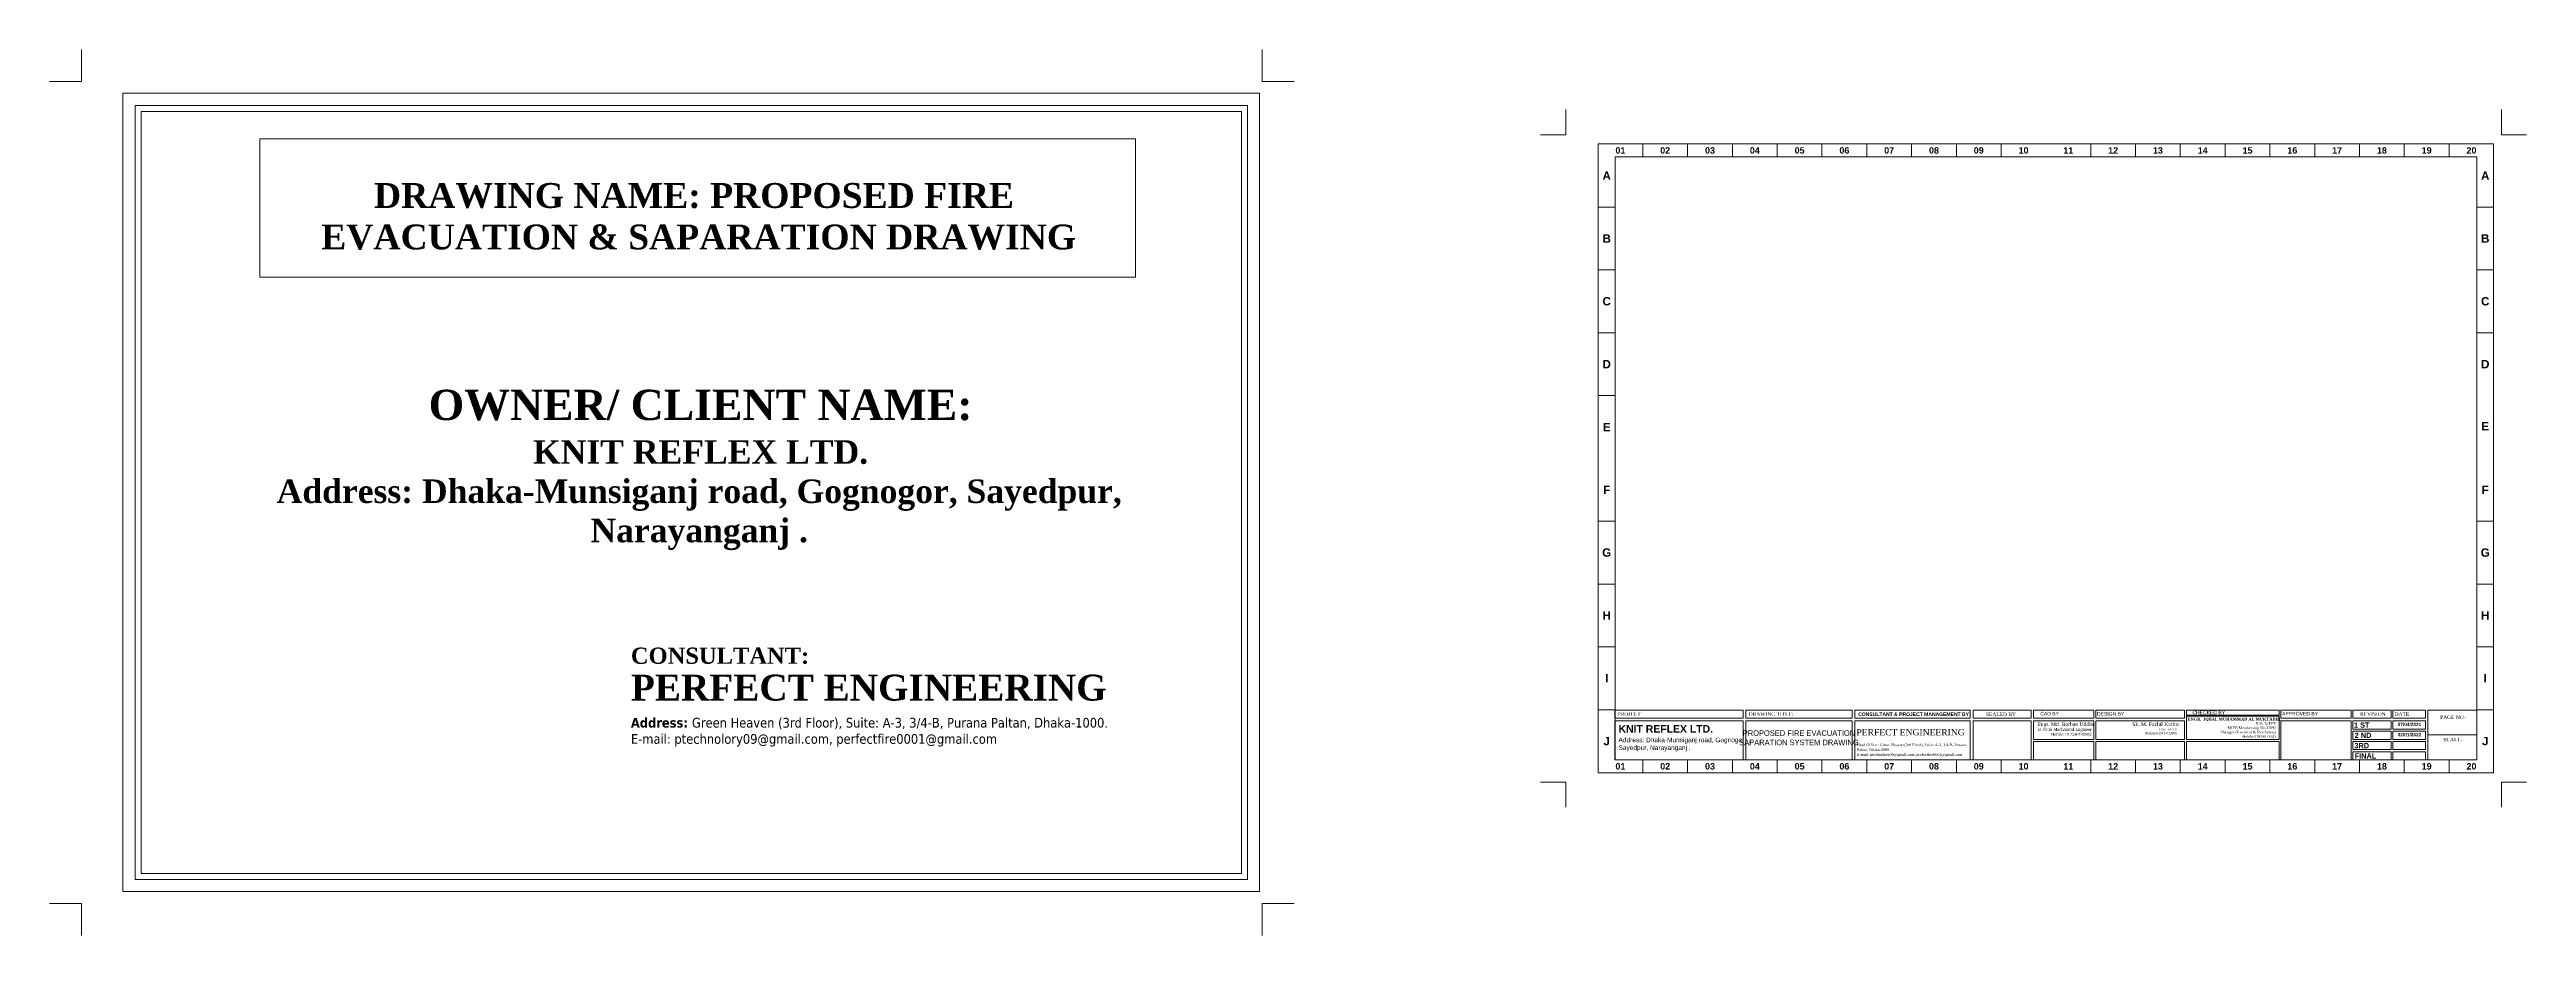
# Paper-space layout 'A3' of a CAD drawing. Header units: inches. Extents: x -127007 to -121081, y -20692 to -20429.
# Drawn here: x -127007 to -126271, y -20692 to -20429 of the extents above; entities that cross this region are included whole.
import ezdxf

# ---------------------------------------------------------------- set-up
doc = ezdxf.new("R2010")
doc.units = ezdxf.units.IN
doc.header["$MEASUREMENT"] = 0
doc.layers.get('0').update_dxf_attribs({"lineweight": 0})
doc.layers.get('Defpoints').update_dxf_attribs({"lineweight": 0})
for name, color, linetype, lineweight in [('DIM PC Intrnl', 96, 'Continuous', 9), ('Inline', 7, 'Continuous', 0), ('Outline', 7, 'Continuous', 0), ('PIPE', 4, 'Continuous', 0), ('Scale', 7, 'Continuous', 0), ('Scale_Text', 7, 'Continuous', 0), ('TEXT_TITLEBOX', 7, 'Continuous', 13), ('Titelblk', 7, 'Continuous', 25), ('TITLE', 7, 'Continuous', 20), ('TITLE-TEXT', 7, 'Continuous', 25)]:
    doc.layers.add(name, color=color, linetype=linetype, lineweight=lineweight)
doc.layers.add('FIREFIGHTING', color=241, linetype='Continuous')
doc.styles.add('aril', font='arial.ttf')
doc.styles.add('DIM-3', font='arial.ttf', dxfattribs={"width": 0.8, "height": 6})
doc.styles.add('SHT-TEXT-1', font='times.ttf', dxfattribs={"height": 12})
doc.styles.get("Standard").update_dxf_attribs({"font": 'arialbd.ttf', "height": 24})

# ---------------------------------------------------------------- blocks, each defined once
blk = doc.blocks.new('top page')
at = {"layer": 'Defpoints', "color": 1, "ltscale": 10}
for points in [[(1736, 10331.3), (1736, 10236.2), (1640.9, 10236.2)], [(5244.7, 10331.3), (5244.7, 10236.2), (5339.7, 10236.2)], [(1736, 7697.4), (1736, 7792.4), (1640.9, 7792.4)], [(5244.7, 7697.4), (5244.7, 7792.4), (5339.7, 7792.4)]]:
    blk.add_lwpolyline(points, dxfattribs=at)
at = {"layer": 'PIPE', "lineweight": 13}
blk.add_lwpolyline([(1859.1, 10201.1), (5237.4, 10201.1), (5237.4, 7827.6), (1859.1, 7827.6)], close=True, dxfattribs=at)
at = {"layer": 'PIPE', "color": 5, "lineweight": 13}
blk.add_lwpolyline([(1895.1, 10165.1), (5201.4, 10165.1), (5201.4, 7863.6), (1895.1, 7863.6)], close=True, dxfattribs=at)
at = {"layer": 'PIPE', "color": 7, "lineweight": 13}
blk.add_lwpolyline([(1913.1, 10147.1), (5183.4, 10147.1), (5183.4, 7881.6), (1913.1, 7881.6)], close=True, dxfattribs=at)
blk = doc.blocks.new('PAGE')
at = {"layer": 'Inline', "color": 252, "lineweight": 15}
blk.add_lwpolyline([(178051640.6, 22656441.1), (178051640.6, 22657235.8), (178050505.4, 22657235.8), (178050505.4, 22656441.1)], close=True, dxfattribs=at)
at = {"layer": 'Outline', "color": 252, "lineweight": 15}
for p, q in [((178051662.6, 22657252.7), (178050483.4, 22657252.7)), ((178051662.6, 22656424.2), (178051662.6, 22657252.7)), ((178050483.4, 22656424.2), (178051662.6, 22656424.2))]:
    blk.add_line(p, q, dxfattribs=at)
blk.add_lwpolyline([(178050483.4, 22657252.7), (178050483.4, 22656424.2)], dxfattribs=at)
at = {"layer": 'Scale', "color": 252, "lineweight": 9}
for p, q in [((178050542, 22657235.8), (178050542, 22657252.7)), ((178050601, 22657235.8), (178050601, 22657252.7)), ((178050660, 22657235.8), (178050660, 22657252.7)), ((178050719, 22657235.8), (178050719, 22657252.7)), ((178050778, 22657235.8), (178050778, 22657252.7)), ((178050837, 22657235.8), (178050837, 22657252.7)), ((178050896, 22657235.8), (178050896, 22657252.7)), ((178050955, 22657235.8), (178050955, 22657252.7)), ((178051014, 22657235.8), (178051014, 22657252.7)), ((178051132, 22657235.8), (178051132, 22657252.7)), ((178051191, 22657235.8), (178051191, 22657252.7)), ((178051250, 22657235.8), (178051250, 22657252.7)), ((178051309, 22657235.8), (178051309, 22657252.7)), ((178051368, 22657235.8), (178051368, 22657252.7)), ((178051427, 22657235.8), (178051427, 22657252.7)), ((178051486, 22657235.8), (178051486, 22657252.7)), ((178051545, 22657235.8), (178051545, 22657252.7)), ((178051604, 22657235.8), (178051604, 22657252.7)), ((178050483.4, 22657169.6), (178050505.4, 22657169.6)), ((178051640.6, 22657169.6), (178051662.6, 22657169.6)), ((178050483.4, 22657086.8), (178050505.4, 22657086.8)), ((178051640.6, 22657086.8), (178051662.6, 22657086.8)), ((178050483.4, 22657004), (178050505.4, 22657004)), ((178051640.6, 22657004), (178051662.6, 22657004)), ((178050483.4, 22656921.2), (178050505.4, 22656921.2)), ((178050483.4, 22656755.7), (178050505.4, 22656755.7)), ((178051640.6, 22656755.7), (178051662.6, 22656755.7)), ((178050483.4, 22656672.9), (178050505.4, 22656672.9)), ((178051640.6, 22656672.9), (178051662.6, 22656672.9)), ((178050483.4, 22656590.1), (178050505.4, 22656590.1)), ((178051640.6, 22656590.1), (178051662.6, 22656590.1)), ((178050483.4, 22656507.3), (178050505.4, 22656507.3)), ((178051640.6, 22656507.3), (178051662.6, 22656507.3)), ((178051640.6, 22656507.3), (178051662.6, 22656507.3)), ((178051640.6, 22656507.3), (178051662.6, 22656507.3)), ((178050542, 22656424.2), (178050542, 22656441.1)), ((178050601, 22656424.2), (178050601, 22656441.1)), ((178050660, 22656424.2), (178050660, 22656441.1)), ((178050719, 22656424.2), (178050719, 22656441.1)), ((178050778, 22656424.2), (178050778, 22656441.1)), ((178050837, 22656424.2), (178050837, 22656441.1)), ((178050896, 22656424.2), (178050896, 22656441.1)), ((178050955, 22656424.2), (178050955, 22656441.1)), ((178051014, 22656424.2), (178051014, 22656441.1)), ((178051132, 22656424.2), (178051132, 22656441.1)), ((178051191, 22656424.2), (178051191, 22656441.1)), ((178051250, 22656424.2), (178051250, 22656441.1)), ((178051309, 22656424.2), (178051309, 22656441.1)), ((178051368, 22656424.2), (178051368, 22656441.1)), ((178051427, 22656424.2), (178051427, 22656441.1)), ((178051486, 22656424.2), (178051486, 22656441.1)), ((178051545, 22656424.2), (178051545, 22656441.1)), ((178051604, 22656424.2), (178051604, 22656441.1))]:
    blk.add_line(p, q, dxfattribs=at)
at = {"layer": 'Scale_Text', "color": 252, "lineweight": 13, "attachment_point": 5}
for s, insert, char_height, width in [('01', (178050512.5, 22657244.2), 8.43, 2.51), ('02', (178050571.5, 22657244.2), 8.43, 2.51), ('03', (178050630.5, 22657244.2), 8.43, 2.51), ('04', (178050689.5, 22657244.2), 8.43, 2.51), ('05', (178050748.5, 22657244.2), 8.43, 2.51), ('06', (178050807.5, 22657244.2), 8.43, 2.51), ('07', (178050866.5, 22657244.2), 8.43, 2.51), ('08', (178050925.5, 22657244.2), 8.43, 2.51), ('09', (178050984.5, 22657244.2), 8.43, 2.51), ('10', (178051043.5, 22657244.2), 8.43, 2.51), ('11', (178051102.5, 22657244.2), 8.43, 2.51), ('12', (178051161.5, 22657244.2), 8.43, 2.51), ('13', (178051220.5, 22657244.2), 8.43, 2.51), ('14', (178051279.5, 22657244.2), 8.43, 2.51), ('15', (178051338.5, 22657244.2), 8.43, 2.51), ('16', (178051397.5, 22657244.2), 8.43, 2.51), ('17', (178051456.5, 22657244.2), 8.43, 2.51), ('18', (178051515.5, 22657244.2), 8.43, 2.51), ('19', (178051574.5, 22657244.2), 8.43, 2.51), ('20', (178051633.5, 22657244.2), 8.43, 2.51), ('A', (178050494.4, 22657211), 11, 8.36), ('A', (178051651.6, 22657211), 11, 8.36), ('B', (178050494.4, 22657128.2), 11, 8.36), ('B', (178051651.6, 22657128.2), 11, 8.36), ('C', (178050494.4, 22657045.4), 11, 8.36), ('C', (178051651.6, 22657045.4), 11, 8.36), ('D', (178050494.4, 22656962.6), 11, 8.36), ('D', (178051651.6, 22656962.6), 11, 8.36), ('E', (178050494.4, 22656879.8), 11, 8.36), ('E', (178051651.6, 22656880.8), 11, 8.36), ('F', (178050494.4, 22656797.1), 11, 8.36), ('F', (178051651.6, 22656797.1), 11, 8.36), ('G', (178050494.4, 22656714.3), 11, 8.36), ('G', (178051651.6, 22656714.3), 11, 8.36), ('H', (178050494.4, 22656631.5), 11, 8.36), ('H', (178051651.6, 22656631.5), 11, 8.36), ('I', (178050494.4, 22656548.7), 11, 8.36), ('I', (178051651.6, 22656548.7), 11, 8.36), ('J', (178050494.4, 22656465.9), 11, 8.36), ('J', (178051651.6, 22656465.9), 11, 8.36), ('01', (178050512.5, 22656432.7), 8.43, 2.51), ('02', (178050571.5, 22656432.7), 8.43, 2.51), ('03', (178050630.5, 22656432.7), 8.43, 2.51), ('04', (178050689.5, 22656432.7), 8.43, 2.51), ('05', (178050748.5, 22656432.7), 8.43, 2.51), ('06', (178050807.5, 22656432.7), 8.43, 2.51), ('07', (178050866.5, 22656432.7), 8.43, 2.51), ('08', (178050925.5, 22656432.7), 8.43, 2.51), ('09', (178050984.5, 22656432.7), 8.43, 2.51), ('10', (178051043.5, 22656432.7), 8.43, 2.51), ('11', (178051102.5, 22656432.7), 8.43, 2.51), ('12', (178051161.5, 22656432.7), 8.43, 2.51), ('13', (178051220.5, 22656432.7), 8.43, 2.51), ('14', (178051279.5, 22656432.7), 8.43, 2.51), ('15', (178051338.5, 22656432.7), 8.43, 2.51), ('16', (178051397.5, 22656432.7), 8.43, 2.51), ('17', (178051456.5, 22656432.7), 8.43, 2.51), ('18', (178051515.5, 22656432.7), 8.43, 2.51), ('19', (178051574.5, 22656432.7), 8.43, 2.51), ('20', (178051633.5, 22656432.7), 8.43, 2.51)]:
    blk.add_mtext(s, dxfattribs=dict(at, insert=insert, char_height=char_height, width=width))
blk = doc.blocks.new('Title')
at = {"layer": 'Defpoints', "color": 1, "ltscale": 10}
for points in [[(-102338.3, -85271), (-102338.3, -85371), (-102438.3, -85371)], [(-98623, -85271), (-98623, -85371), (-98523, -85371)], [(-102338.3, -88042.4), (-102338.3, -87942.4), (-102438.3, -87942.4)], [(-98623, -88042.4), (-98623, -87942.4), (-98523, -87942.4)]]:
    blk.add_lwpolyline(points, dxfattribs=at)
at = {"layer": 'Titelblk', "color": 3, "linetype": 'Continuous', "lineweight": 0, "xscale": 3.014611567961765, "yscale": 3.014611567959946, "zscale": 3.014611567966516}
blk.add_blockref('PAGE', (-536855255.8, -68388224), dxfattribs=at)
blk = doc.blocks.new('E')
at = {"layer": 'TEXT_TITLEBOX'}
for p, q in [((-78358, 32559), (-78358, 32593)), ((-78358, 32593), (-77808, 32593)), ((-77808, 32593), (-77808, 32559)), ((-77796, 32559), (-77796, 32593)), ((-77796, 32593), (-77341, 32593)), ((-77341, 32593), (-77341, 32559)), ((-77329, 32559), (-77329, 32593)), ((-77329, 32593), (-76835, 32593)), ((-76835, 32593), (-76835, 32559)), ((-76822, 32593), (-76822, 32559)), ((-76574, 32593), (-76822, 32593)), ((-76574, 32559), (-76574, 32593)), ((-75196, 32559), (-75196, 32593)), ((-75196, 32593), (-75031, 32593)), ((-75031, 32593), (-75031, 32559)), ((-75024, 32559), (-75024, 32593)), ((-75024, 32593), (-74884, 32593)), ((-74884, 32593), (-74884, 32559)), ((-74874, 32380), (-74874, 32593)), ((-74874, 32593), (-74665, 32593)), ((-74665, 32593), (-74665, 32380)), ((-77808, 32559), (-78358, 32559)), ((-78358, 32380), (-78358, 32547)), ((-78358, 32547), (-77808, 32547)), ((-77808, 32547), (-77808, 32380)), ((-77341, 32559), (-77796, 32559)), ((-77796, 32380), (-77796, 32547)), ((-77796, 32547), (-77341, 32547)), ((-77341, 32547), (-77341, 32380)), ((-76835, 32559), (-77329, 32559)), ((-77329, 32380), (-77329, 32547)), ((-77329, 32547), (-76835, 32547)), ((-76835, 32547), (-76835, 32380)), ((-76822, 32559), (-76574, 32559)), ((-76822, 32380), (-76822, 32547)), ((-76822, 32380), (-76822, 32547)), ((-76822, 32547), (-76574, 32547)), ((-76574, 32547), (-76574, 32380)), ((-75031, 32559), (-75196, 32559)), ((-75196, 32512), (-75196, 32547)), ((-75196, 32547), (-75031, 32547)), ((-75031, 32512), (-75196, 32512)), ((-75196, 32468), (-75196, 32503)), ((-75196, 32503), (-75031, 32503)), ((-75031, 32547), (-75031, 32512)), ((-75031, 32503), (-75031, 32468)), ((-74884, 32559), (-75024, 32559)), ((-75024, 32512), (-75024, 32547)), ((-75024, 32547), (-74884, 32547)), ((-74884, 32512), (-75024, 32512)), ((-75024, 32468), (-75024, 32503)), ((-75024, 32503), (-74884, 32503)), ((-74884, 32547), (-74884, 32512)), ((-74884, 32503), (-74884, 32468)), ((-74874, 32487), (-74665, 32487)), ((-77808, 32380), (-78358, 32380)), ((-77341, 32380), (-77796, 32380)), ((-76835, 32380), (-77329, 32380)), ((-76574, 32380), (-76822, 32380)), ((-76205, 32380), (-76565, 32380)), ((-75822, 32380), (-76195, 32380)), ((-75512, 32380), (-75813, 32380)), ((-75203, 32380), (-75504, 32380)), ((-75031, 32468), (-75196, 32468)), ((-75196, 32424), (-75196, 32459)), ((-75196, 32459), (-75031, 32459)), ((-75031, 32424), (-75196, 32424)), ((-75196, 32380), (-75196, 32415)), ((-75196, 32415), (-75031, 32415)), ((-75031, 32380), (-75196, 32380)), ((-75031, 32459), (-75031, 32424)), ((-75031, 32415), (-75031, 32380)), ((-74884, 32468), (-75024, 32468)), ((-75024, 32424), (-75024, 32459)), ((-75024, 32459), (-74884, 32459)), ((-74884, 32424), (-75024, 32424)), ((-75024, 32380), (-75024, 32415)), ((-75024, 32415), (-74884, 32415)), ((-74884, 32380), (-75024, 32380)), ((-74884, 32459), (-74884, 32424)), ((-74884, 32415), (-74884, 32380)), ((-74665, 32380), (-74874, 32380))]:
    blk.add_line(p, q, dxfattribs=at)
for points in [[(-76564, 32593), (-76306, 32593), (-76306, 32559), (-76564, 32559)], [(-76297, 32593), (-75917, 32593), (-75917, 32559), (-76297, 32559)], [(-75909, 32593), (-75512, 32593), (-75512, 32572), (-75909, 32572)], [(-75504, 32593), (-75203, 32593), (-75203, 32559), (-75504, 32559)], [(-76564, 32547), (-76306, 32547), (-76306, 32468), (-76564, 32468)], [(-76297, 32547), (-75917, 32547), (-75917, 32468), (-76297, 32468)], [(-75908, 32568), (-75512, 32568), (-75512, 32468), (-75908, 32468)], [(-75504, 32547), (-75203, 32547), (-75203, 32380), (-75504, 32380)], [(-76564, 32459), (-76306, 32459), (-76306, 32380), (-76564, 32380)], [(-76297, 32459), (-75917, 32459), (-75917, 32380), (-76297, 32380)], [(-75908, 32459), (-75512, 32459), (-75512, 32380), (-75908, 32380)]]:
    blk.add_lwpolyline(points, close=True, dxfattribs=at)
at = {"layer": 'TITLE', "xscale": 1.078991771032111, "yscale": 1.078991771010976, "zscale": 1.078991772779289}
blk.add_blockref('Title', (31854, 127174), dxfattribs=at)
at = {"color": 63, "lineweight": -2, "insert": (-77569, 32507), "char_height": 24, "width": 437.76, "attachment_point": 2, "style": 'DIM-3'}
blk.add_mtext('{\\C256;PROPOSED FIRE EVACUATION SAPARATION SYSTEM DRAWING}', dxfattribs=at)
at = {"layer": 'TEXT_TITLEBOX', "style": 'SHT-TEXT-1'}
for s, height, p in [('PROJECT', 15.4, (-78346, 32569)), ('DRAWING TITLE:', 15.36, (-77784, 32569)), ('SEALED BY', 15.4, (-76768, 32568)), ('REVISION', 15.4, (-75165, 32569)), ('DATE', 15.4, (-75017, 32568)), ('PAGE NO-', 15.4, (-74822, 32556)), ('SCALE-', 15.4, (-74808, 32459))]:
    blk.add_text(s, height=height, dxfattribs=at).set_placement(p)
at = {"layer": 'TEXT_TITLEBOX'}
for s, height, p in [('CONSULTANT & PROJECT MANAGEMENT BY', 15.36, (-77315, 32568)), ('1 ST', 22.5, (-75191, 32518)), ('2 ND', 22.5, (-75188, 32474)), ('07/04/2021', 14.5, (-75004, 32525)), ('02/01/2022', 14.5, (-75004, 32481)), ('3RD', 22.5, (-75189, 32430)), ('FINAL', 22.5, (-75188, 32386))]:
    blk.add_text(s, height=height, dxfattribs=at).set_placement(p)
at = {"layer": 'TEXT_TITLEBOX', "color": 1, "style": 'SHT-TEXT-1'}
blk.add_text('PERFECT ENGINEERING', height=27.17, dxfattribs=at).set_placement((-77323, 32485))
at = {"layer": 'TEXT_TITLEBOX', "color": 7, "style": 'SHT-TEXT-1'}
for s, p in [('Head Office', (-77321, 32439)), ('Paltan, Dhaka-1000.', (-77321, 32418)), ('E-mail: ptechnolory09@gmail.com, prefectfire0001@gmail.com', (-77321, 32397)), (': Green Heaven (3rd Floor), Suite: A-3, 3/4-B, Purana', (-77230, 32439))]:
    blk.add_text(s, height=11.38, dxfattribs=at).set_placement(p)
at = {"layer": 'TEXT_TITLEBOX', "style": 'SHT-TEXT-1'}
for s, insert, char_height, width, attachment_point in [('{\\fArial|b0|i0|c0|p34;CAD BY}', (-76535, 32586), 15.36, 256.37, 1), ('{\\fArial|b0|i0|c0|p34;DESIGN BY}', (-76292, 32585), 15.36, 256.37, 1), ('{\\fArial|b0|i0|c0|p34;CHECKED BY}', (-75883, 32591), 15.36, 256.37, 1), ('{\\fArial|b0|i0|c0|p34;APPROVED BY}', (-75499, 32586), 15.36, 256.37, 1), ('\\pi0.183,t557.6;{\\fArial|b1|i0|c0|p34;\\H0.8x;\\C1;KNIT REFLEX LTD.\\fArial|b0|i0|c0|p34;\\W0.8;\\C256;\\P\\pi0.04988,t58;\\H0.625x;\\C0;Address: \\W1;Dhaka-Munsiganj road, Gognogor, Sayedpur, Narayanganj .}', (-78342, 32529), 40, 524.87, 1), ('{\\H0.9524x;Engr. Md. Borhan Uddin}', (-76548, 32541), 16.55, 249.7, 1), ('B. Sc in Mechanical Engineer\\PMobile: 01724-730502', (-76315, 32517), 12.6, 228.24, 3), ('{\\H0.9524x;Sk. M. Fazlul Karim}', (-76141, 32541), 16.55, 197.28, 1), ('B.Sc in EEE\\PMobile:01973-033908', (-75950, 32516), 9.79, 78.31, 3), ('{\\fTimes New Roman|b1|i0|c0|p18;ENGR.  IQBAL MUHAMMAD AL MUKTADIR}', (-75904, 32561), 12.32, 396.35, 1), ('         {\\H1.144x;     B.Sc In EEE\\PMIEB Membership No-37097\\PManager (Electrical & Fire Safety)\\PMobile:01829673243}', (-75525, 32542), 9.79, 280.67, 3)]:
    blk.add_mtext(s, dxfattribs=dict(at, insert=insert, char_height=char_height, width=width, attachment_point=attachment_point))

psp = doc.layouts.new('A3')

# ---------------------------------------------------------------- linework, layer by layer
at = {"layer": 'DIM PC Intrnl', "ltscale": 100000}
psp.add_lwpolyline([(-126944.43, -20455.51), (-126684.25, -20455.51), (-126684.25, -20496.63), (-126944.43, -20496.63)], close=True, dxfattribs=at)

# ---------------------------------------------------------------- block references
at = {"layer": 'FIREFIGHTING', "xscale": 0.06937061688222457, "yscale": 0.06937061688222457, "zscale": 0.06937061688411154}
psp.add_blockref('E', (-121106.01, -22886.36), dxfattribs=at)
at = {"layer": 'PIPE', "lineweight": -2, "xscale": 0.1000000000058208, "yscale": 0.1000000000003638, "zscale": 0.1}
psp.add_blockref('top page', (-127171.06, -21462.07), dxfattribs=at)

# ---------------------------------------------------------------- texts
at = {"layer": 'TITLE-TEXT', "lineweight": -2, "insert": (-126814.03, -20468.64), "char_height": 7.39589, "width": 251.0193, "attachment_point": 2, "style": 'aril'}
psp.add_mtext('\\pt3256;{\\fTimes New Roman|b1|i0|c0|p18;\\C0;DRAWING NAME:\\C256; PROPOSED FIRE  EVACUATION & SAPARATION DRAWING }', dxfattribs=at)
at = {"layer": 'TITLE-TEXT', "insert": (-126814.02, -20553.94), "char_height": 24, "width": 313.3905, "attachment_point": 5}
psp.add_mtext('\\pi1.098,t3346;{\\fTimes New Roman|b1|i0|c0|p18;\\H0.375x;\\C4;OWNER/ CLIENT NAME:\\H0.7779x; \\P\\C1;KNIT REFLEX LTD.\\C256;\\P\\pi0.2993,t348;Address: \\C7;Dhaka-Munsiganj road, Gognogor, Sayedpur, \\PNarayanganj .}', dxfattribs=at)
at = {"layer": 'TITLE-TEXT', "color": 1, "lineweight": 5, "insert": (-126834.17, -20606.75), "char_height": 7.71096, "width": 152.3034, "attachment_point": 1, "style": 'aril'}
psp.add_mtext('{\\fTimes New Roman|b1|i0|c0|p18;\\H0.625x;CONSULTANT: \\P\\H1.6x;\\C3;PERFECT ENGINEERING\\H0.625x;\\C4;\\P\\fTahoma|b1|i0|c0|p34;\\H0.6x;\\C7;Address: \\fTahoma|b0|i0|c0|p34;Green Heaven (3rd Floor), Suite: A-3, 3/4-B, Purana Paltan, Dhaka-1000.\\PE-mail: ptechnolory09@gmail.com, perfectfire0001@gmail.com}', dxfattribs=at)

doc.saveas('drawing.dxf')
